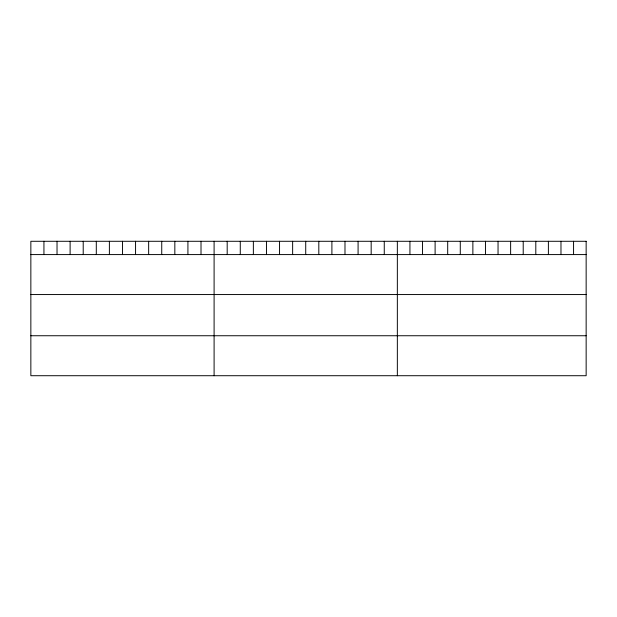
<?xml version="1.0" encoding="UTF-8"?>
<svg xmlns="http://www.w3.org/2000/svg" width="617" height="617" viewBox="0 0 617 617"><rect width="100%" height="100%" fill="white"/><g stroke="black" fill="none" stroke-linecap="round" stroke-linejoin="round"><path stroke-width="0.93" d="M30.85 254.582L586.15 254.582M30.85 294.556L586.15 294.556M30.85 335.741L586.15 335.741M573.563 241.286L573.563 254.582M560.976 241.286L560.976 254.582M548.39 241.286L548.39 254.582M535.803 241.286L535.803 254.582M523.216 241.286L523.216 254.582M510.629 241.286L510.629 254.582M498.042 241.286L498.042 254.582M485.456 241.286L485.456 254.582M472.869 241.286L472.869 254.582M460.282 241.286L460.282 254.582M447.695 241.286L447.695 254.582M435.108 241.286L435.108 254.582M422.522 241.286L422.522 254.582M409.935 241.286L409.935 254.582M397.348 241.286L397.348 375.714M384.26 241.286L384.26 254.582M371.172 241.286L371.172 254.582M358.084 241.286L358.084 254.582M344.988 241.286L344.988 254.582M331.9 241.286L331.9 254.582M318.812 241.286L318.812 254.582M305.724 241.286L305.724 254.582M292.635 241.286L292.635 254.582M279.547 241.286L279.547 254.582M266.459 241.286L266.459 254.582M253.363 241.286L253.363 254.582M240.275 241.286L240.275 254.582M227.187 241.286L227.187 254.582M214.099 241.286L214.099 375.714M201.011 241.286L201.011 254.582M187.923 241.286L187.923 254.582M174.835 241.286L174.835 254.582M161.739 241.286L161.739 254.582M148.651 241.286L148.651 254.582M135.563 241.286L135.563 254.582M122.475 241.286L122.475 254.582M109.386 241.286L109.386 254.582M96.298 241.286L96.298 254.582M83.21 241.286L83.21 254.582M70.114 241.286L70.114 254.582M57.026 241.286L57.026 254.582M43.938 241.286L43.938 254.582M586.15 241.286L30.85 241.286L30.85 375.714L586.15 375.714L586.15 241.286"/></g></svg>
